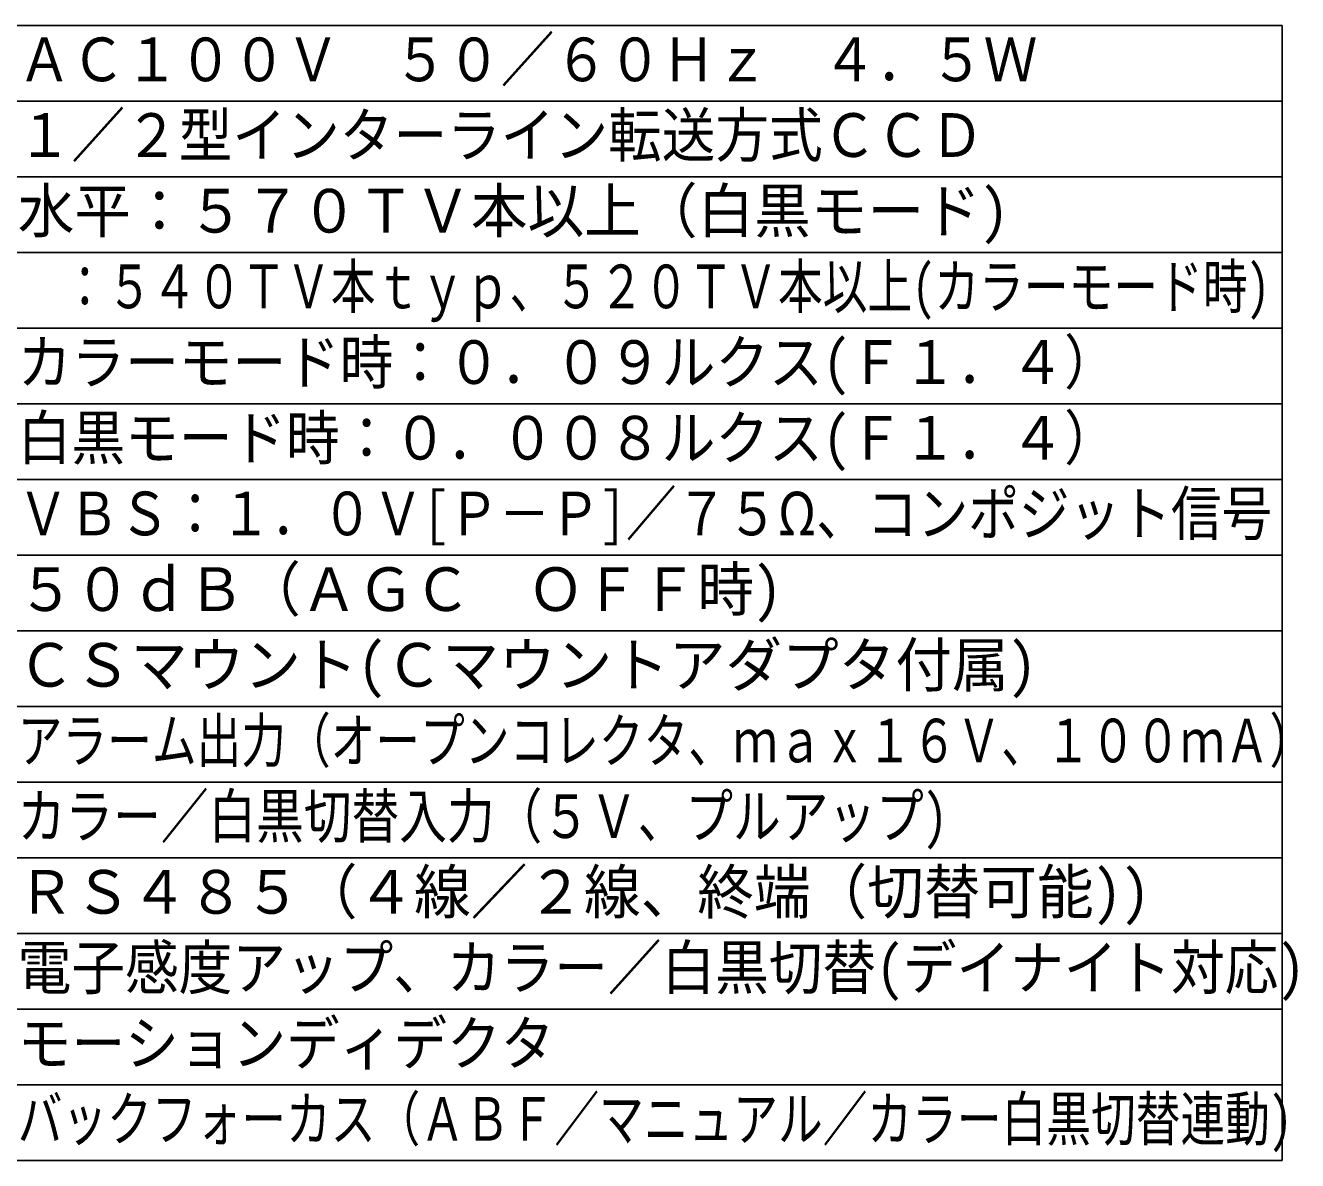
# Model space of a CAD drawing. Units: millimetres, scale not verified. Extents: x -63 to 64, y -57 to 57.
# Drawn here: x -20.5 to 63.5, y -56.5 to 18.5 of the extents above; entities that cross this region are included whole.
import ezdxf
from ezdxf.enums import TextEntityAlignment as Align

# ---------------------------------------------------------------- set-up
doc = ezdxf.new("R2010")
doc.units = ezdxf.units.MM
doc.header["$LTSCALE"] = 0.190236
doc.layers.add('0-2_MOJI1', color=2, linetype='Continuous')
doc.layers.add('0-3_WAKU', color=1, linetype='Continuous')
doc.styles.add('ＭＳ ゴシック', font='')
doc.styles.get('ＭＳ ゴシック').set_extended_font_data('MS Gothic')

msp = doc.modelspace()

# ---------------------------------------------------------------- linework, layer by layer
at = {"layer": '0-3_WAKU', "color": 4}
for p, q in [((62.5001, 18.5), (-62.5001, 18.5)), ((62.5001, -16.5), (62.5001, 18.5)), ((62.5001, -56.5001), (62.5001, -16.5)), ((-62.5001, -56.5001), (62.5001, -56.5001))]:
    msp.add_line(p, q, dxfattribs=at)
at = {"layer": '0-3_WAKU'}
for p, q in [((-62.5001, 13.5), (62.5001, 13.5)), ((-62.5001, 8.5), (62.5001, 8.5)), ((-62.5001, 3.5), (62.5001, 3.5)), ((-62.5001, -1.5), (62.5001, -1.5)), ((-62.5001, -6.5), (62.5001, -6.5)), ((-62.5001, -11.5), (62.5001, -11.5)), ((62.5001, -16.5), (-62.5001, -16.5)), ((-62.5001, -21.5), (62.5001, -21.5)), ((-62.5001, -26.5), (62.5001, -26.5)), ((-62.5001, -31.5001), (62.5001, -31.5001)), ((-62.5001, -36.5001), (62.5001, -36.5001)), ((-62.5001, -41.5001), (62.5001, -41.5001)), ((-62.5001, -46.5001), (62.5001, -46.5001)), ((-62.5001, -51.5001), (62.5001, -51.5001))]:
    msp.add_line(p, q, dxfattribs=at)

# ---------------------------------------------------------------- texts
at = {"layer": '0-2_MOJI1', "style": 'ＭＳ ゴシック'}
for s, height, width, p in [('ＡＣ１００Ｖ\u3000５０／６０Ｈｚ\u3000４．５Ｗ', 2.887, 0.9, (-21, 13.9449)), ('１／２型インターライン転送方式ＣＣＤ', 2.887, 0.9, (-21, 8.9449)), ('水平：５７０ＴＶ本以上（白黒モード)', 2.887, 0.95, (-21, 3.9449)), ('\u3000：５４０ＴＶ本ｔｙｐ、５２０ＴＶ本以上(カラーモード時)', 2.887, 0.75, (-21, -1.0551)), ('カラーモード時：０．０９ルクス(Ｆ１．４）', 2.887, 0.9, (-21, -6.0551)), ('白黒モード時：０．００８ルクス(Ｆ１．４）', 2.887, 0.9, (-21, -11.0551)), ('ＶＢＳ：１．０Ｖ[Ｐ－Ｐ]／７５Ω、コンポジット信号', 2.887, 0.85, (-21, -16.0551)), ('５０ｄＢ（ＡＧＣ\u3000ＯＦＦ時)', 2.886, 0.95, (-21, -21.0552)), ('ＣＳマウント(Ｃマウントアダプタ付属)', 2.886, 0.95, (-21, -26.0552)), ('アラーム出力（オープンコレクタ、ｍａｘ１６Ｖ、１００ｍＡ）', 2.886, 0.75, (-21, -31.0552)), ('カラー／白黒切替入力（５Ｖ、プルアップ)', 2.886, 0.8, (-21, -36.0552)), ('ＲＳ４８５（４線／２線、終端（切替可能))', 2.886, 0.95, (-21, -41.0552)), ('電子感度アップ、カラー／白黒切替(デイナイト対応)', 2.886, 0.9, (-21, -46.0552)), ('モーションディデクタ', 2.887, 0.9, (-21, -51.0552)), ('バックフォーカス（ＡＢＦ／マニュアル／カラー白黒切替連動)', 2.887, 0.75, (-21, -56.0552))]:
    msp.add_text(s, height=height, dxfattribs=dict(at, width=width)).set_placement(p, align=Align.BOTTOM_LEFT)

doc.saveas('drawing.dxf')
